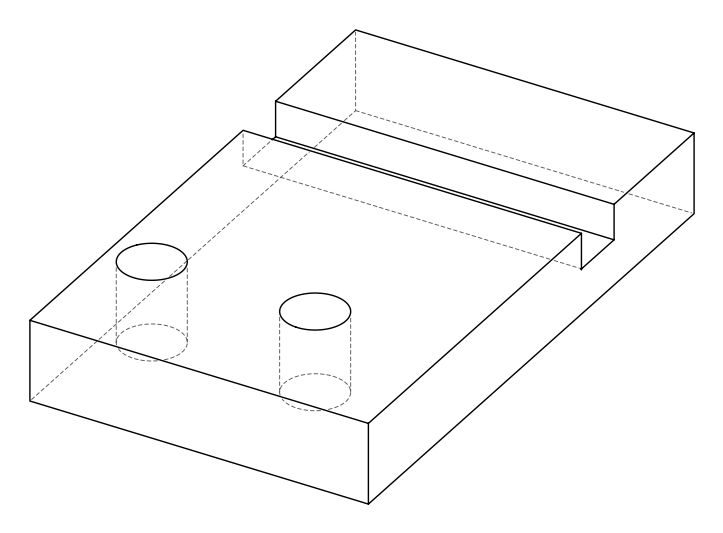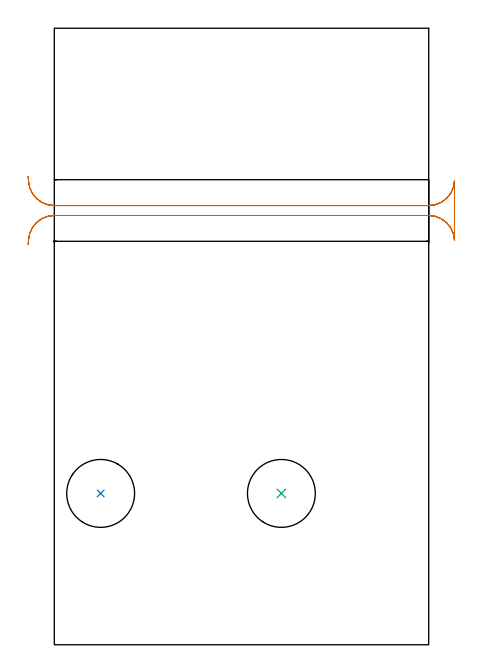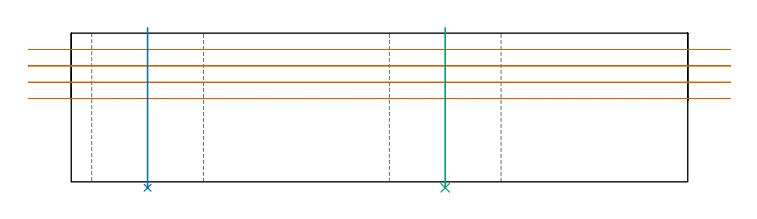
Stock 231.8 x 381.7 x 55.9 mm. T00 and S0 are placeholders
(PLAN: 3 operations, 1 tool changes, 5.4 min)
(1 MILL_RECTANGULAR_SLOT | SLOT_RECTANGULAR | UGT0201_004 | Follow Part, ap 8, ae 75% | 4.9 min | 217330 mm3)
(2 INDEXABLE_INSERT_DRILL_THROUGH_HOLE_FROM_SOLID | STEP1HOLE | NXT0302_036 | 0.24 min | 77397 mm3)
(3 INDEXABLE_INSERT_DRILL_THROUGH_HOLE_FROM_SOLID_1 | STEP1HOLE_1 | NXT0302_036 | 0.24 min | 77401 mm3)
(TOOL UGT0201_004 | End Mill 32 mm | D32 FL53 Z6)
(TOOL NXT0302_036 | Index. Insert Drill 42mm [880-D4200L50-05] | D42 PA176 FL210 Z2)
(OP 1 MILL_RECTANGULAR_SLOT)
G17 G21 G94 G90
T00 M6
G54
G17 G0 G90 X-16.154 Y247.785 S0 M3
G43 Z65.9 H0
Z49.75
G94 G1 X-15.97 Y250.779 F250.
G2 X0. Y265.8 R16. F500.
G1 X231.8
G2 X247.79 Y250.366 R16.
G1 X247.8
Y287.334
X247.79
G2 X231.8 Y271.9 R16.
G1 X0.
G2 X-15.97 Y286.921 R16.
G1 X-16.154 Y289.915 F250.
G0 Y247.785 Z43.6
G1 X-15.97 Y250.779
G2 X0. Y265.8 R16. F500.
G1 X231.8
G2 X247.79 Y250.366 R16.
G1 X247.8
Y287.334
X247.79
G2 X231.8 Y271.9 R16.
G1 X0.
G2 X-15.97 Y286.921 R16.
G1 X-16.154 Y289.915 F250.
G0 Y247.785 Z37.45
G1 X-15.97 Y250.779
G2 X0. Y265.8 R16. F500.
G1 X231.8
G2 X247.79 Y250.366 R16.
G1 X247.8
Y287.334
X247.79
G2 X231.8 Y271.9 R16.
G1 X0.
G2 X-15.97 Y286.921 R16.
G1 X-16.154 Y289.915 F250.
G0 Y247.785 Z31.3
G1 X-15.97 Y250.779
G2 X0. Y265.8 R16. F500.
G1 X231.8
G2 X247.79 Y250.366 R16.
G1 X247.8
Y287.334
X247.79
G2 X231.8 Y271.9 R16.
G1 X0.
G2 X-15.97 Y286.921 R16.
G1 X-16.154 Y289.915 F250.
G0 Z65.9
M5
M2
(OP 2 INDEXABLE_INSERT_DRILL_THROUGH_HOLE_FROM_SOLID)
G17 G21 G94 G90
T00 M6
G54
G17 G0 G90 X28.7 Y93.7 S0 M3
G43 Z65.9 H1
G94 G81 G98 Z-2.233 F250. R57.9
G80
M5
M2
(OP 3 INDEXABLE_INSERT_DRILL_THROUGH_HOLE_FROM_SOLID_1)
G17 G21 G94 G90
T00 M6
G54
G17 G0 G90 X140.6 Y93.7 S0 M3
G43 Z65.9 H1
G94 G81 G98 Z-2.233 F250. R57.9
G80
M5
M2
